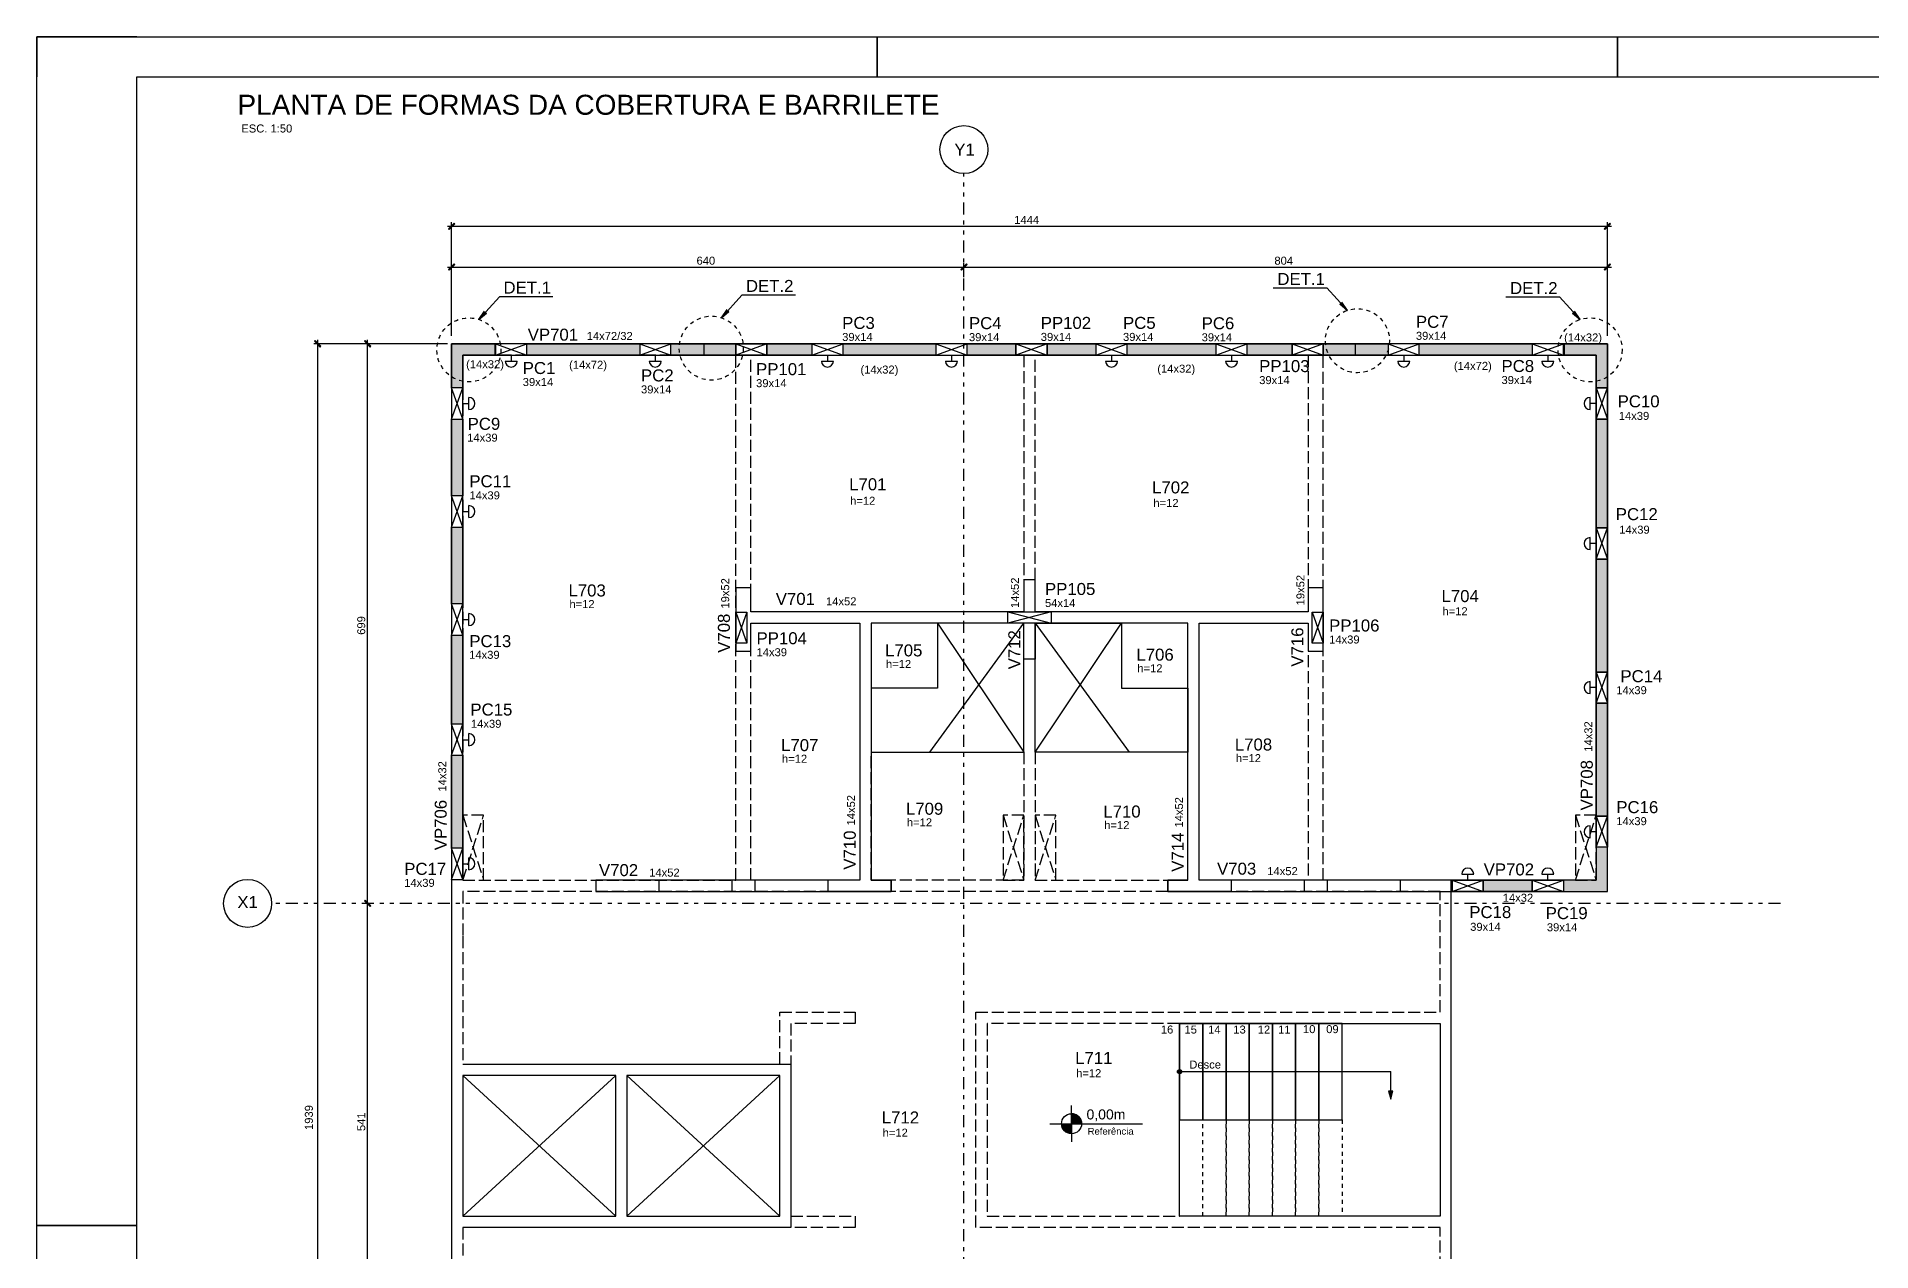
# Model space of a CAD drawing. Extents: x 0 to 95, y 0 to 59.4.
# Drawn here: x 0 to 45.84, y 29.05 to 59.4 of the extents above; entities that cross this region are included whole.
import ezdxf

# ---------------------------------------------------------------- set-up
doc = ezdxf.new("R2010")
doc.units = 0
doc.header["$MEASUREMENT"] = 0
for name, pattern in [('ESTILO_TQS_0001', [0.2, 0.1, -0.1]), ('ESTILO_TQS_0004', [1.09, 0.3, -0.15, 0.02, -0.15, 0.02, -0.15, 0.3]), ('ESTILO_TQS_0005', [0.4, 0.3, -0.1])]:
    doc.linetypes.add(name, pattern=pattern)
for name, color, linetype in [('1', 1, 'CONTINUOUS'), ('2', 2, 'CONTINUOUS'), ('3', 3, 'CONTINUOUS'), ('4', 4, 'CONTINUOUS'), ('5', 5, 'CONTINUOUS'), ('50', 171, 'CONTINUOUS'), ('7', 7, 'CONTINUOUS'), ('8', 8, 'CONTINUOUS')]:
    doc.layers.add(name, color=color, linetype=linetype)
doc.styles.add('TQS_ARIAL', font='arial.ttf')

msp = doc.modelspace()

# ---------------------------------------------------------------- linework, layer by layer
at = {"layer": '1', "linetype": 'Continuous'}
for p, q in [((10.2676, 54.66349), (39.3476, 54.66349)), ((10.3676, 51.925202), (10.3676, 54.76349)), ((39.2476, 53.362097), (39.2476, 54.76349)), ((10.2676, 53.643232), (23.2676, 53.643232)), ((10.3676, 53.326893), (10.3676, 53.743232)), ((23.0676, 53.643232), (39.3476, 53.643232)), ((23.1676, 53.393116), (23.1676, 53.743232)), ((23.1676, 53.393116), (23.1676, 53.743232)), ((39.2476, 51.925202), (39.2476, 53.743232)), ((7.020947, 12.845198), (7.020947, 51.825202)), ((8.269849, 37.6452), (8.269849, 51.825202)), ((9.056517, 51.725202), (6.920947, 51.725202)), ((10.2676, 51.725202), (8.169849, 51.725202)), ((11.467591, 51.445202), (12.247591, 51.725202)), ((11.467591, 51.725202), (12.247591, 51.445202)), ((15.067591, 51.445202), (15.847591, 51.725202)), ((15.067591, 51.725202), (15.847591, 51.445202)), ((17.4676, 51.725202), (18.2476, 51.445198)), ((18.2476, 51.725202), (17.4676, 51.445198)), ((19.367591, 51.725203), (20.147591, 51.445203)), ((19.367591, 51.445203), (20.147591, 51.725203)), ((22.467591, 51.725202), (23.247591, 51.445202)), ((22.467591, 51.445202), (23.247591, 51.725202)), ((24.4676, 51.725205), (25.2476, 51.445202)), ((25.2476, 51.725205), (24.4676, 51.445202)), ((26.467591, 51.445202), (27.247591, 51.725202)), ((26.467591, 51.725202), (27.247591, 51.445202)), ((29.467591, 51.445202), (30.247591, 51.725202)), ((29.467591, 51.725202), (30.247591, 51.445202)), ((31.367591, 51.725202), (32.147591, 51.445198)), ((32.147591, 51.725202), (31.367591, 51.445198)), ((33.767591, 51.445202), (34.547591, 51.725202)), ((33.767591, 51.725202), (34.547591, 51.445202)), ((37.367591, 51.445202), (38.147591, 51.725202)), ((37.367591, 51.725202), (38.147591, 51.445202)), ((10.6476, 49.845198), (10.3676, 50.625198)), ((10.3676, 49.845198), (10.6476, 50.625198)), ((38.9676, 49.845198), (39.2476, 50.625198)), ((38.9676, 50.625198), (39.2476, 49.845198)), ((10.6476, 47.145198), (10.3676, 47.925198)), ((10.3676, 47.145198), (10.6476, 47.925198)), ((38.9676, 46.345198), (39.2476, 47.125198)), ((38.9676, 47.125198), (39.2476, 46.345198)), ((10.6476, 44.445198), (10.3676, 45.225198)), ((10.3676, 44.445198), (10.6476, 45.225198)), ((17.4676, 45.025198), (17.7476, 44.245202)), ((17.7476, 45.025198), (17.4676, 44.245202)), ((24.2676, 45.025205), (25.3476, 44.745202)), ((25.3476, 45.025205), (24.2676, 44.745202)), ((31.8676, 45.025198), (32.1476, 44.245202)), ((31.8676, 44.245202), (32.1476, 45.025198)), ((22.319785, 41.5252), (24.6676, 44.745202)), ((22.507602, 44.745202), (24.6676, 41.5252)), ((24.9476, 44.745202), (27.295415, 41.5252)), ((24.9476, 41.5252), (27.107598, 44.745202)), ((38.9676, 42.745198), (39.2476, 43.525198)), ((38.9676, 43.525198), (39.2476, 42.745198)), ((10.6476, 41.445198), (10.3676, 42.225198)), ((10.3676, 41.445198), (10.6476, 42.225198)), ((38.9676, 39.145198), (39.2476, 39.925198)), ((38.9676, 39.925198), (39.2476, 39.145198)), ((10.6476, 38.345198), (10.3676, 39.125198)), ((10.3676, 38.345198), (10.6476, 39.125198)), ((35.367644, 38.325183), (36.147644, 38.045183)), ((35.367644, 38.045183), (36.147644, 38.325183)), ((37.367644, 38.32518), (38.147644, 38.04518)), ((37.367644, 38.04518), (38.147644, 38.32518)), ((8.200948, 37.7452), (8.169849, 37.7452)), ((8.200948, 37.7452), (8.169849, 37.7452)), ((8.269849, 26.8252), (8.269849, 37.8452)), ((28.557742, 33.540198), (33.832522, 33.540198)), ((33.832522, 33.051967), (33.832522, 33.540198)), ((10.6476, 33.445198), (14.4676, 29.925198)), ((14.4676, 33.445198), (10.6476, 29.925198)), ((14.7476, 33.445198), (18.5676, 29.925198)), ((18.5676, 33.445198), (14.7476, 29.925198)), ((25.858285, 32.489225), (25.858285, 32.697417)), ((25.31835, 32.239225), (27.630957, 32.239225)), ((25.608285, 32.239225), (26.108285, 32.239225)), ((25.858284, 32.223369), (25.608896, 32.223369)), ((25.858284, 32.207512), (25.610303, 32.207512)), ((25.858284, 32.191655), (25.612851, 32.191655)), ((25.858284, 32.175798), (25.616463, 32.175798)), ((25.858284, 32.159942), (25.621189, 32.159942)), ((25.858284, 32.144084), (25.627095, 32.144084)), ((25.858284, 32.128228), (25.634276, 32.128228)), ((25.858284, 32.112371), (25.642859, 32.112371)), ((25.858284, 32.096514), (25.653019, 32.096514)), ((25.858285, 32.489225), (25.858285, 31.989225)), ((25.858285, 31.989225), (25.858285, 32.489225)), ((25.858285, 32.477078), (25.935267, 32.477078)), ((25.858285, 32.461221), (25.973254, 32.461221)), ((25.858285, 32.445364), (25.99973, 32.445364)), ((25.858285, 32.429507), (26.020435, 32.429507)), ((25.858285, 32.413651), (26.037382, 32.413651)), ((25.858285, 32.397794), (26.051562, 32.397794)), ((25.858285, 32.381937), (26.063549, 32.381937)), ((25.858285, 32.36608), (26.073709, 32.36608)), ((25.858285, 32.350223), (26.082292, 32.350223)), ((25.858285, 32.334366), (26.089473, 32.334366)), ((25.858285, 32.318509), (26.095379, 32.318509)), ((25.858285, 32.302653), (26.100105, 32.302653)), ((25.858285, 32.286796), (26.103716, 32.286796)), ((25.858285, 32.270939), (26.106265, 32.270939)), ((25.858285, 32.255082), (26.107751, 32.255082)), ((25.858284, 32.080657), (25.665007, 32.080657)), ((25.858284, 32.064801), (25.679186, 32.064801)), ((25.858284, 32.048943), (25.696133, 32.048943)), ((25.858284, 32.033087), (25.716838, 32.033087)), ((25.858284, 32.01723), (25.743314, 32.01723)), ((25.858284, 32.001373), (25.781302, 32.001373)), ((25.858285, 31.989225), (25.858285, 31.789225))]:
    msp.add_line(p, q, dxfattribs=at)
at = {"layer": '1', "linetype": 'ESTILO_TQS_0005'}
for p, q in [((11.4476, 51.725202), (11.4476, 51.445202)), ((16.6676, 51.725202), (16.6676, 51.445202)), ((32.9476, 51.725202), (32.9476, 51.445202)), ((38.1676, 51.725202), (38.1676, 51.445202)), ((20.847602, 41.525202), (24.6676, 41.525202)), ((10.6476, 38.325202), (11.1676, 39.945202)), ((10.6476, 39.945202), (11.1676, 38.325202)), ((24.1476, 38.325202), (24.6676, 39.945202)), ((24.1476, 39.945202), (24.6676, 38.325202)), ((24.9476, 38.325202), (25.4676, 39.945202)), ((24.9476, 39.945202), (25.4676, 38.325202)), ((38.4476, 38.325202), (38.9676, 39.945202)), ((38.4476, 39.945202), (38.9676, 38.325202)), ((15.5476, 38.325202), (15.5476, 38.045202)), ((17.3676, 38.325202), (17.3676, 38.045202)), ((17.9476, 38.325202), (17.9476, 38.045202)), ((19.7676, 38.325202), (19.7676, 38.045202)), ((29.8476, 38.325202), (29.8476, 38.045202)), ((31.6676, 38.325202), (31.6676, 38.045202)), ((32.2476, 38.325202), (32.2476, 38.045202)), ((34.0676, 38.325202), (34.0676, 38.045202))]:
    msp.add_line(p, q, dxfattribs=at)
at = {"layer": '1', "linetype": 'Continuous'}
for points in [[(0.000016, 59.400071), (0.000016, 58.400071), (0.000016, 59.400071), (21.000016, 59.400071), (21.000016, 58.400071), (21.000016, 59.400071), (21.000016, 58.400071), (21.000016, 59.400071), (39.500016, 59.400071), (39.500016, 58.400071), (39.500016, 59.400071), (58.000016, 59.400071)], [(58.000016, 0.000071), (39.500016, 0.000071), (39.500016, 1.000071), (39.500016, 0.000071), (21.000016, 0.000071), (21.000016, 1.000071), (21.000016, 0.000071), (21.000016, 1.000071), (21.000016, 0.000071), (0.000016, 0.000071), (0.000016, 1.000071), (0.000016, 0.000071), (0.000016, 29.700071), (2.500016, 29.700071), (0.000016, 29.700071), (0.000016, 59.400071), (2.500016, 59.400071), (0.000016, 59.400071)], [(10.305717, 54.583929), (10.448623, 54.726835), (10.430945, 54.744512), (10.288039, 54.601607), (10.305717, 54.583929)], [(39.185717, 54.583929), (39.328623, 54.726835), (39.310945, 54.744512), (39.168039, 54.601607), (39.185717, 54.583929)], [(10.305717, 53.563672), (10.448623, 53.706577), (10.430945, 53.724255), (10.288039, 53.58135), (10.305717, 53.563672)], [(23.105717, 53.563672), (23.248623, 53.706577), (23.230945, 53.724255), (23.088039, 53.58135), (23.105717, 53.563672)], [(23.105717, 53.563672), (23.248623, 53.706577), (23.230945, 53.724255), (23.088039, 53.58135), (23.105717, 53.563672)], [(39.185717, 53.563672), (39.328623, 53.706577), (39.310945, 53.724255), (39.168039, 53.58135), (39.185717, 53.563672)], [(12.90105, 52.896895), (11.562723, 52.896895), (11.04979, 52.332669), (11.240665, 52.494121), (11.04979, 52.332669), (11.192374, 52.538022)], [(18.958863, 52.938905), (17.620536, 52.938905), (17.107604, 52.374679), (17.298479, 52.536131), (17.107604, 52.374679), (17.250188, 52.580032)], [(30.900337, 53.1241), (32.238664, 53.1241), (32.751596, 52.559874), (32.560721, 52.721326), (32.751596, 52.559874), (32.609012, 52.765227)], [(36.71415, 52.896895), (38.052477, 52.896895), (38.56541, 52.332669), (38.374535, 52.494121), (38.56541, 52.332669), (38.422826, 52.538022)], [(7.100507, 51.663319), (6.957602, 51.806224), (6.939924, 51.788547), (7.08283, 51.645641), (7.100507, 51.663319)], [(8.34941, 51.663319), (8.206504, 51.806224), (8.188827, 51.788547), (8.331732, 51.645641), (8.34941, 51.663319)], [(8.34941, 37.683317), (8.206504, 37.826223), (8.188827, 37.808545), (8.331732, 37.665639), (8.34941, 37.683317)], [(8.34941, 37.683317), (8.206504, 37.826223), (8.188827, 37.808545), (8.331732, 37.665639), (8.34941, 37.683317)], [(28.557742, 32.335198), (29.137742, 32.335198), (29.137742, 34.745198), (28.557742, 34.745198), (28.557742, 32.335198)], [(29.137742, 32.335198), (29.717742, 32.335198), (29.717742, 34.745198), (29.137742, 34.745198), (29.137742, 32.335198)], [(29.717742, 32.335198), (30.297742, 32.335198), (30.297742, 34.745198), (29.717742, 34.745198), (29.717742, 32.335198)], [(30.297742, 32.335198), (30.877742, 32.335198), (30.877742, 34.745198), (30.297742, 34.745198), (30.297742, 32.335198)], [(30.877742, 32.335198), (31.457742, 32.335198), (31.457742, 34.745198), (30.877742, 34.745198), (30.877742, 32.335198)], [(31.457742, 32.335198), (32.037742, 32.335198), (32.037742, 34.745198), (31.457742, 34.745198), (31.457742, 32.335198)], [(32.037742, 32.335198), (32.617742, 32.335198), (32.617742, 34.745198), (32.037742, 34.745198), (32.037742, 32.335198)], [(25.858285, 32.489225), (25.858285, 32.239225), (26.108285, 32.239225), (26.107751, 32.255082), (26.106265, 32.270939), (26.103716, 32.286796), (26.100105, 32.302653), (26.095379, 32.318509), (26.089473, 32.334366), (26.082292, 32.350223), (26.073709, 32.36608), (26.063414, 32.381937), (26.051383, 32.397794), (26.037246, 32.413651), (26.020274, 32.429507), (25.999561, 32.445364), (25.972994, 32.461221), (25.93492, 32.477078), (25.90655, 32.484521), (25.888546, 32.487387), (25.87042, 32.48893), (25.858285, 32.489225)]]:
    msp.add_lwpolyline(points, dxfattribs=at)
at = {"layer": '1', "linetype": 'ESTILO_TQS_0005'}
for points in [[(10.6476, 51.025202), (10.6476, 38.325202), (17.4676, 38.325202), (17.4676, 51.445202), (10.6476, 51.445202), (10.6476, 51.025202)], [(17.8476, 51.445198), (24.6676, 51.445202), (24.6676, 45.025205), (17.8476, 45.025205), (17.8476, 51.445198)], [(24.9476, 51.445202), (31.7676, 51.445205), (31.7676, 45.025205), (24.9476, 45.025205), (24.9476, 51.445202)], [(38.9676, 51.025202), (38.9676, 38.325202), (32.1476, 38.325202), (32.1476, 51.445202), (38.9676, 51.445202), (38.9676, 51.025202)], [(17.8476, 44.745205), (20.567602, 44.745205), (20.567602, 38.325202), (17.8476, 38.325202), (17.8476, 44.745205)], [(31.7676, 38.325202), (29.047598, 38.325202), (29.047598, 44.745205), (31.7676, 44.745205), (31.7676, 38.325202)], [(20.847602, 41.525202), (24.6676, 41.525202), (24.6676, 38.325202), (20.847602, 38.325202), (20.847602, 41.525202)], [(24.9476, 38.325202), (28.7676, 38.325202), (28.7676, 41.5252), (24.9476, 41.5252), (24.9476, 38.325202)], [(10.6476, 38.325202), (11.1676, 38.325202), (11.1676, 39.945202), (10.6476, 39.945202), (10.6476, 38.325202)], [(24.1476, 38.325202), (24.6676, 38.325202), (24.6676, 39.945202), (24.1476, 39.945202), (24.1476, 38.325202)], [(24.9476, 38.325202), (25.4676, 38.325202), (25.4676, 39.945202), (24.9476, 39.945202), (24.9476, 38.325202)], [(38.4476, 38.325202), (38.9676, 38.325202), (38.9676, 39.945202), (38.4476, 39.945202), (38.4476, 38.325202)], [(10.6476, 36.925202), (10.6476, 33.725198), (18.5676, 33.725198), (18.5676, 35.025198), (20.4476, 35.025198), (20.4476, 34.745198), (18.8476, 34.745198), (18.8476, 29.925198), (20.4476, 29.925198), (20.4476, 29.645198), (10.6476, 29.645198), (10.6476, 26.625198), (11.199134, 26.625198), (35.0676, 26.625198), (35.0676, 29.645198), (23.4676, 29.645198), (23.4676, 35.025198), (35.0676, 35.025198), (35.0676, 38.045202), (10.6476, 38.045202), (10.6476, 36.925202)], [(23.7476, 33.935198), (23.7476, 29.925198), (28.557742, 29.925198), (28.557742, 32.335198), (28.557742, 34.745198), (23.7476, 34.745198), (23.7476, 33.935198)]]:
    msp.add_lwpolyline(points, dxfattribs=at)
at = {"layer": '1', "linetype": 'Continuous'}
for centre, radius in [((23.1676, 56.580159), 0.6), ((5.270555, 37.7452), 0.6), ((25.858285, 32.239225), 0.25)]:
    msp.add_circle(centre, radius, dxfattribs=at)
for points in [[(10.305717, 54.583929), (10.430945, 54.744512), (10.288039, 54.601607)], [(10.305717, 54.583929), (10.288039, 54.601607), (10.305717, 54.583929)], [(10.305717, 54.583929), (10.448623, 54.726835), (10.430945, 54.744512)], [(39.185717, 54.583929), (39.310945, 54.744512), (39.168039, 54.601607)], [(39.185717, 54.583929), (39.168039, 54.601607), (39.185717, 54.583929)], [(39.185717, 54.583929), (39.328623, 54.726835), (39.310945, 54.744512)], [(10.305717, 53.563672), (10.430945, 53.724255), (10.288039, 53.58135)], [(10.305717, 53.563672), (10.448623, 53.706577), (10.430945, 53.724255)], [(23.105717, 53.563672), (23.230945, 53.724255), (23.088039, 53.58135)], [(23.105717, 53.563672), (23.230945, 53.724255), (23.088039, 53.58135)], [(23.105717, 53.563672), (23.248623, 53.706577), (23.230945, 53.724255)], [(23.105717, 53.563672), (23.248623, 53.706577), (23.230945, 53.724255)], [(39.185717, 53.563672), (39.310945, 53.724255), (39.168039, 53.58135)], [(39.185717, 53.563672), (39.328623, 53.706577), (39.310945, 53.724255)], [(10.305717, 53.563672), (10.288039, 53.58135), (10.305717, 53.563672)], [(23.105717, 53.563672), (23.088039, 53.58135), (23.105717, 53.563672)], [(23.105717, 53.563672), (23.088039, 53.58135), (23.105717, 53.563672)], [(39.185717, 53.563672), (39.168039, 53.58135), (39.185717, 53.563672)], [(7.100507, 51.663319), (6.957602, 51.806224), (6.939924, 51.788547)], [(8.34941, 51.663319), (8.206504, 51.806224), (8.188827, 51.788547)], [(7.100507, 51.663319), (6.939924, 51.788547), (7.08283, 51.645641)], [(7.100507, 51.663319), (7.08283, 51.645641), (7.100507, 51.663319)], [(8.34941, 51.663319), (8.188827, 51.788547), (8.331732, 51.645641)], [(8.34941, 51.663319), (8.331732, 51.645641), (8.34941, 51.663319)], [(8.34941, 37.683317), (8.206504, 37.826223), (8.188827, 37.808545)], [(8.34941, 37.683317), (8.206504, 37.826223), (8.188827, 37.808545)], [(8.34941, 37.683317), (8.188827, 37.808545), (8.331732, 37.665639)], [(8.34941, 37.683317), (8.188827, 37.808545), (8.331732, 37.665639)], [(8.34941, 37.683317), (8.331732, 37.665639), (8.34941, 37.683317)], [(8.34941, 37.683317), (8.331732, 37.665639), (8.34941, 37.683317)]]:
    msp.add_solid(points, dxfattribs=at)
at = {"layer": '2', "linetype": 'ESTILO_TQS_0004'}
for p, q in [((23.1676, 10.306425), (23.1676, 55.980159)), ((23.1676, 10.306425), (23.1676, 54.363972)), ((43.574805, 37.7452), (5.870555, 37.7452))]:
    msp.add_line(p, q, dxfattribs=at)
at = {"layer": '2', "linetype": 'Continuous'}
for p, q in [((39.2476, 53.262097), (39.2476, 53.262097)), ((10.3676, 51.825202), (10.3676, 51.825202)), ((9.156517, 51.725202), (9.156517, 51.725202)), ((10.3676, 51.725202), (10.3676, 51.725202)), ((11.857591, 51.445202), (11.857591, 51.295202)), ((15.457591, 51.445202), (15.457591, 51.295202)), ((19.757591, 51.445203), (19.757591, 51.295203)), ((22.857591, 51.445202), (22.857591, 51.295202)), ((26.857591, 51.445202), (26.857591, 51.295202)), ((29.857591, 51.445202), (29.857591, 51.295202)), ((34.157591, 51.445202), (34.157591, 51.295202)), ((37.757591, 51.445202), (37.757591, 51.295202)), ((11.707591, 51.295202), (12.007591, 51.295202)), ((15.307591, 51.295202), (15.607591, 51.295202)), ((19.607591, 51.295203), (19.907591, 51.295203)), ((22.707591, 51.295202), (23.007591, 51.295202)), ((26.707591, 51.295202), (27.007591, 51.295202)), ((29.707591, 51.295202), (30.007591, 51.295202)), ((34.007591, 51.295202), (34.307591, 51.295202)), ((37.607591, 51.295202), (37.907591, 51.295202)), ((10.6476, 50.235198), (10.7976, 50.235198)), ((10.7976, 50.085198), (10.7976, 50.385198)), ((38.8176, 50.085198), (38.8176, 50.385198)), ((38.9676, 50.235198), (38.8176, 50.235198)), ((10.7976, 47.385198), (10.7976, 47.685198)), ((10.6476, 47.535198), (10.7976, 47.535198)), ((38.8176, 46.585198), (38.8176, 46.885198)), ((38.9676, 46.735198), (38.8176, 46.735198)), ((10.7976, 44.685198), (10.7976, 44.985198)), ((10.6476, 44.835198), (10.7976, 44.835198)), ((38.8176, 42.985198), (38.8176, 43.285198)), ((38.9676, 43.135198), (38.8176, 43.135198)), ((10.6476, 41.835198), (10.7976, 41.835198)), ((10.7976, 41.685198), (10.7976, 41.985198)), ((38.8176, 39.385198), (38.8176, 39.685198)), ((38.9676, 39.535198), (38.8176, 39.535198)), ((10.6476, 38.735198), (10.7976, 38.735198)), ((10.7976, 38.585198), (10.7976, 38.885198)), ((35.607644, 38.475183), (35.907644, 38.475183)), ((35.757644, 38.325183), (35.757644, 38.475183)), ((37.607644, 38.47518), (37.907644, 38.47518)), ((37.757644, 38.32518), (37.757644, 38.47518)), ((8.300948, 37.7452), (8.300948, 37.7452)), ((8.300948, 37.7452), (8.300948, 37.7452))]:
    msp.add_line(p, q, dxfattribs=at)
msp.add_lwpolyline([(33.776522, 33.051967), (33.832522, 32.855967), (33.888522, 33.051967), (33.776522, 33.051967)], dxfattribs=at)
at = {"layer": '2', "linetype": 'ESTILO_TQS_0001'}
for centre in [(10.799294, 51.575275), (16.857107, 51.617285), (33.002092, 51.80248), (38.815906, 51.575275)]:
    msp.add_circle(centre, 0.8, dxfattribs=at)
at = {"layer": '2', "linetype": 'Continuous'}
msp.add_circle((28.557742, 33.540198), 0.053637, dxfattribs=at)
for centre, start, end in [((11.857591, 51.295202), 180, 0), ((15.457591, 51.295202), 180, 0), ((19.757591, 51.295203), 180, 0), ((22.857591, 51.295202), 180, 0), ((26.857591, 51.295202), 180, 0), ((29.857591, 51.295202), 180, 0), ((34.157591, 51.295202), 180, 0), ((37.757591, 51.295202), 180, 0), ((10.7976, 50.235198), 270, 90), ((38.8176, 50.235198), 90, 270), ((10.7976, 47.535198), 270, 90), ((38.8176, 46.735198), 90, 270), ((10.7976, 44.835198), 270, 90), ((38.8176, 43.135198), 90, 270), ((10.7976, 41.835198), 270, 90), ((38.8176, 39.535198), 90, 270), ((10.7976, 38.735198), 270, 90), ((35.757644, 38.475183), 0, 180), ((37.757644, 38.47518), 0, 180)]:
    msp.add_arc(centre, 0.15, start, end, dxfattribs=at)
for points in [[(28.61138, 33.540198), (28.530923, 33.58665), (28.507339, 33.558544)], [(28.61138, 33.540198), (28.507339, 33.558544), (28.507339, 33.521853)], [(28.61138, 33.540198), (28.507339, 33.521853), (28.530923, 33.493747)], [(28.61138, 33.540198), (28.567056, 33.593021), (28.530923, 33.58665)], [(28.61138, 33.540198), (28.530923, 33.493747), (28.567056, 33.487376)], [(28.61138, 33.540198), (28.598831, 33.574676), (28.567056, 33.593021)], [(28.61138, 33.540198), (28.567056, 33.487376), (28.598831, 33.505721)], [(28.61138, 33.540198), (28.598831, 33.505721), (28.61138, 33.540198)], [(33.776522, 33.051967), (33.832522, 32.855967), (33.888522, 33.051967)], [(33.776522, 33.051967), (33.888522, 33.051967), (33.776522, 33.051967)]]:
    msp.add_solid(points, dxfattribs=at)
at = {"layer": '3', "linetype": 'Continuous'}
for points in [[(10.3676, 12.945198), (39.2476, 12.945198), (39.2476, 26.625198), (35.3476, 26.625198), (35.3476, 38.045202), (39.2476, 38.045202), (39.2476, 51.725202), (10.3676, 51.725202), (10.3676, 12.945198)], [(22.507602, 44.745202), (22.507602, 43.125202), (20.847602, 43.125202), (20.847602, 41.525202), (24.6676, 41.525202), (24.6676, 44.745202), (22.507602, 44.745202)], [(27.107598, 44.745202), (27.107598, 43.125202), (28.767598, 43.125202), (28.767598, 41.525202), (24.9476, 41.525202), (24.9476, 44.745202), (27.107598, 44.745202)], [(28.557742, 29.925198), (28.557742, 32.335198), (28.557742, 34.745198), (35.0676, 34.745198), (35.0676, 29.925198), (28.557742, 29.925198)], [(10.6476, 33.725198), (18.8476, 33.725198), (18.8476, 29.645198), (10.6476, 29.645198)], [(10.6476, 32.625198), (10.6476, 29.925198), (14.4676, 29.925198), (14.4676, 33.445198), (10.6476, 33.445198), (10.6476, 32.625198)], [(14.7476, 32.625198), (14.7476, 29.925198), (18.5676, 29.925198), (18.5676, 33.445198), (14.7476, 33.445198), (14.7476, 32.625198)]]:
    msp.add_lwpolyline(points, dxfattribs=at)
at = {"layer": '4', "linetype": 'Continuous'}
for points in [[(10.6476, 38.345198), (10.6476, 51.445198), (38.9676, 51.445198), (38.9676, 38.325202), (35.367644, 38.325202), (35.367644, 38.045198), (39.2476, 38.045198), (39.2476, 51.725202), (10.3676, 51.725202), (10.3676, 38.345198), (10.6476, 38.345198)], [(29.8476, 38.325202), (29.047598, 38.325202), (29.047598, 44.745205), (31.7676, 44.745205), (31.7676, 44.045202), (32.1476, 44.045202), (32.1476, 45.625202), (31.7676, 45.625202), (31.7676, 45.025205), (24.9476, 45.025205), (24.9476, 45.825202), (24.6676, 45.825202), (24.6676, 45.025205), (17.8476, 45.025205), (17.8476, 45.625202), (17.4676, 45.625202), (17.4676, 44.045202), (17.8476, 44.045202), (17.8476, 44.745205), (20.567602, 44.745205), (20.567602, 38.325202), (19.7676, 38.325202)], [(29.8476, 38.045202), (28.2676, 38.045202), (28.2676, 38.325202), (28.7676, 38.325202), (28.7676, 44.745205), (24.9476, 44.745205), (24.9476, 43.845202), (24.6676, 43.845202), (24.6676, 44.745205), (20.847602, 44.745205), (20.847602, 38.325202), (21.3476, 38.325202), (21.3476, 38.045202), (19.7676, 38.045202)], [(20.567602, 38.325202), (13.9676, 38.325202), (13.9676, 38.045202), (21.3476, 38.045202), (21.3476, 38.325202), (20.847602, 38.325202)], [(28.7676, 38.325202), (28.2676, 38.325202), (28.2676, 38.045202), (35.347688, 38.045202), (35.3476, 38.325202), (29.047598, 38.325202)]]:
    msp.add_lwpolyline(points, dxfattribs=at)
at = {"layer": '5', "linetype": 'Continuous'}
for points in [[(12.247591, 51.725202), (11.467591, 51.725202), (11.467591, 51.445202), (12.247591, 51.445202), (12.247591, 51.725202)], [(15.847591, 51.725202), (15.067591, 51.725202), (15.067591, 51.445202), (15.847591, 51.445202), (15.847591, 51.725202)], [(17.4676, 51.725202), (18.2476, 51.725202), (18.2476, 51.445198), (17.4676, 51.445198), (17.4676, 51.725202)], [(20.147591, 51.725203), (19.367591, 51.725203), (19.367591, 51.445203), (20.147591, 51.445203), (20.147591, 51.725203)], [(23.247591, 51.725202), (22.467591, 51.725202), (22.467591, 51.445202), (23.247591, 51.445202), (23.247591, 51.725202)], [(24.4676, 51.725202), (25.2476, 51.725202), (25.2476, 51.445198), (24.4676, 51.445198), (24.4676, 51.725202)], [(27.247591, 51.725202), (26.467591, 51.725202), (26.467591, 51.445202), (27.247591, 51.445202), (27.247591, 51.725202)], [(30.247591, 51.725202), (29.467591, 51.725202), (29.467591, 51.445202), (30.247591, 51.445202), (30.247591, 51.725202)], [(31.367591, 51.725202), (32.1476, 51.725202), (32.1476, 51.445202), (31.367591, 51.445202), (31.367591, 51.725202)], [(34.547591, 51.725202), (33.767591, 51.725202), (33.767591, 51.445202), (34.547591, 51.445202), (34.547591, 51.725202)], [(38.147591, 51.725202), (37.367591, 51.725202), (37.367591, 51.445202), (38.147591, 51.445202), (38.147591, 51.725202)], [(10.3676, 50.625198), (10.3676, 49.845198), (10.6476, 49.845198), (10.6476, 50.625198), (10.3676, 50.625198)], [(39.2476, 50.625198), (39.2476, 49.845198), (38.9676, 49.845198), (38.9676, 50.625198), (39.2476, 50.625198)], [(10.3676, 47.925198), (10.3676, 47.145198), (10.6476, 47.145198), (10.6476, 47.925198), (10.3676, 47.925198)], [(39.2476, 47.125198), (39.2476, 46.345198), (38.9676, 46.345198), (38.9676, 47.125198), (39.2476, 47.125198)], [(10.3676, 45.225198), (10.3676, 44.445198), (10.6476, 44.445198), (10.6476, 45.225198), (10.3676, 45.225198)], [(17.4676, 45.025198), (17.7476, 45.025198), (17.7476, 44.245202), (17.4676, 44.245202), (17.4676, 45.025198)], [(24.2676, 45.025205), (25.3476, 45.025205), (25.3476, 44.745202), (24.2676, 44.745202), (24.2676, 45.025205)], [(31.8676, 45.025198), (32.1476, 45.025198), (32.1476, 44.245202), (31.8676, 44.245202), (31.8676, 45.025198)], [(39.2476, 43.525198), (39.2476, 42.745198), (38.9676, 42.745198), (38.9676, 43.525198), (39.2476, 43.525198)], [(10.3676, 42.225198), (10.3676, 41.445198), (10.6476, 41.445198), (10.6476, 42.225198), (10.3676, 42.225198)], [(39.2476, 39.925198), (39.2476, 39.145198), (38.9676, 39.145198), (38.9676, 39.925198), (39.2476, 39.925198)], [(10.3676, 39.125198), (10.3676, 38.345198), (10.6476, 38.345198), (10.6476, 39.125198), (10.3676, 39.125198)], [(36.147644, 38.045183), (35.367644, 38.045183), (35.367644, 38.325183), (36.147644, 38.325183), (36.147644, 38.045183)], [(38.147644, 38.04518), (37.367644, 38.04518), (37.367644, 38.32518), (38.147644, 38.32518), (38.147644, 38.04518)]]:
    msp.add_lwpolyline(points, dxfattribs=at)
at = {"layer": '50', "linetype": 'Continuous'}
for points in [[(10.3676, 50.626116), (10.3676, 51.725202), (11.467591, 51.725202), (11.467591, 51.445198), (10.6476, 51.445198), (10.6476, 50.625198), (10.3676, 50.626116)], [(12.247591, 51.725202), (15.067582, 51.725202), (15.067582, 51.445198), (12.247591, 51.445198), (12.247591, 51.725202)], [(15.847591, 51.725202), (17.4676, 51.725202), (17.4676, 51.445202), (15.847591, 51.445202), (15.847591, 51.725202)], [(18.2476, 51.725202), (19.367579, 51.725202), (19.367579, 51.445198), (18.2476, 51.445198), (18.2476, 51.725202)], [(20.147591, 51.725202), (22.467582, 51.725202), (22.467582, 51.445198), (20.147591, 51.445198), (20.147591, 51.725202)], [(23.247591, 51.725202), (24.467591, 51.725202), (24.467591, 51.445198), (23.247591, 51.445198), (23.247591, 51.725202)], [(25.2476, 51.725202), (26.467582, 51.725202), (26.467582, 51.445198), (25.2476, 51.445198), (25.2476, 51.725202)], [(27.247591, 51.725202), (29.467582, 51.725202), (29.467582, 51.445198), (27.247591, 51.445198), (27.247591, 51.725202)], [(30.247591, 51.725202), (31.367608, 51.725202), (31.367608, 51.445205), (30.247591, 51.445205), (30.247591, 51.725202)], [(32.1476, 51.725202), (33.767591, 51.725202), (33.767591, 51.445198), (32.1476, 51.445198), (32.1476, 51.725202)], [(34.547591, 51.725202), (37.367582, 51.725202), (37.367582, 51.445198), (34.547591, 51.445198), (34.547591, 51.725202)], [(38.147591, 51.725202), (39.2476, 51.725202), (39.2476, 50.625198), (38.9676, 50.625198), (38.9676, 51.445202), (38.147591, 51.445202), (38.147591, 51.725202)], [(10.3676, 49.845198), (10.6476, 49.845198), (10.6476, 47.925198), (10.3676, 47.925198), (10.3676, 49.845198)], [(39.2476, 47.125198), (38.9676, 47.125198), (38.9676, 49.845198), (39.2476, 49.845198), (39.2476, 47.125198)], [(10.3676, 47.145198), (10.6476, 47.145198), (10.6476, 45.225198), (10.3676, 45.225198), (10.3676, 47.145198)], [(39.2476, 43.525198), (38.9676, 43.525198), (38.9676, 46.345198), (39.2476, 46.345198), (39.2476, 43.525198)], [(10.3676, 44.445198), (10.6476, 44.445198), (10.6476, 42.225198), (10.3676, 42.225198), (10.3676, 44.445198)], [(39.2476, 39.925198), (38.9676, 39.925198), (38.9676, 42.745198), (39.2476, 42.745198), (39.2476, 39.925198)], [(10.3676, 41.445198), (10.6476, 41.445198), (10.6476, 39.125198), (10.3676, 39.125198), (10.3676, 41.445198)], [(38.147644, 38.04518), (39.2476, 38.045198), (39.2476, 39.145198), (38.9676, 39.145198), (38.9676, 38.325202), (38.147644, 38.325202), (38.147644, 38.045202), (38.147644, 38.04518)], [(36.147644, 38.325183), (37.367644, 38.325183), (37.367644, 38.04518), (36.147644, 38.04518), (36.147644, 38.325183)]]:
    msp.add_lwpolyline(points, dxfattribs=at)
for points in [[(10.6476, 51.445198), (10.3676, 50.626116), (10.3676, 51.725202)], [(10.6476, 51.445198), (10.3676, 51.725202), (11.467591, 51.725202)], [(10.6476, 51.445198), (10.6476, 50.625198), (10.3676, 50.626116)], [(10.6476, 51.445198), (11.467591, 51.725202), (11.467591, 51.445198)], [(12.247591, 51.725202), (15.067582, 51.725202), (15.067582, 51.445198)], [(12.247591, 51.725202), (15.067582, 51.445198), (12.247591, 51.445198)], [(12.247591, 51.725202), (12.247591, 51.445198), (12.247591, 51.725202)], [(15.847591, 51.725202), (17.4676, 51.725202), (17.4676, 51.445202)], [(15.847591, 51.725202), (17.4676, 51.445202), (15.847591, 51.445202)], [(15.847591, 51.725202), (15.847591, 51.445202), (15.847591, 51.725202)], [(18.2476, 51.725202), (19.367579, 51.725202), (19.367579, 51.445198)], [(18.2476, 51.725202), (19.367579, 51.445198), (18.2476, 51.445198)], [(18.2476, 51.725202), (18.2476, 51.445198), (18.2476, 51.725202)], [(20.147591, 51.725202), (22.467582, 51.725202), (22.467582, 51.445198)], [(20.147591, 51.725202), (22.467582, 51.445198), (20.147591, 51.445198)], [(20.147591, 51.725202), (20.147591, 51.445198), (20.147591, 51.725202)], [(23.247591, 51.725202), (24.467591, 51.725202), (24.467591, 51.445198)], [(23.247591, 51.725202), (24.467591, 51.445198), (23.247591, 51.445198)], [(23.247591, 51.725202), (23.247591, 51.445198), (23.247591, 51.725202)], [(25.2476, 51.725202), (26.467582, 51.725202), (26.467582, 51.445198)], [(25.2476, 51.725202), (26.467582, 51.445198), (25.2476, 51.445198)], [(25.2476, 51.725202), (25.2476, 51.445198), (25.2476, 51.725202)], [(27.247591, 51.725202), (29.467582, 51.725202), (29.467582, 51.445198)], [(27.247591, 51.725202), (29.467582, 51.445198), (27.247591, 51.445198)], [(27.247591, 51.725202), (27.247591, 51.445198), (27.247591, 51.725202)], [(30.247591, 51.725202), (31.367608, 51.725202), (31.367608, 51.445205)], [(30.247591, 51.725202), (31.367608, 51.445205), (30.247591, 51.445205)], [(30.247591, 51.725202), (30.247591, 51.445205), (30.247591, 51.725202)], [(32.1476, 51.725202), (33.767591, 51.725202), (33.767591, 51.445198)], [(32.1476, 51.725202), (33.767591, 51.445198), (32.1476, 51.445198)], [(32.1476, 51.725202), (32.1476, 51.445198), (32.1476, 51.725202)], [(34.547591, 51.725202), (37.367582, 51.725202), (37.367582, 51.445198)], [(34.547591, 51.725202), (37.367582, 51.445198), (34.547591, 51.445198)], [(34.547591, 51.725202), (34.547591, 51.445198), (34.547591, 51.725202)], [(39.2476, 51.725202), (38.9676, 51.445202), (38.147591, 51.445202)], [(39.2476, 51.725202), (38.147591, 51.445202), (38.147591, 51.725202)], [(39.2476, 51.725202), (39.2476, 50.625198), (38.9676, 50.625198)], [(39.2476, 51.725202), (38.9676, 50.625198), (38.9676, 51.445202)], [(10.3676, 49.845198), (10.6476, 49.845198), (10.6476, 47.925198)], [(10.3676, 49.845198), (10.6476, 47.925198), (10.3676, 47.925198)], [(10.3676, 49.845198), (10.3676, 47.925198), (10.3676, 49.845198)], [(39.2476, 47.125198), (38.9676, 47.125198), (38.9676, 49.845198)], [(39.2476, 47.125198), (38.9676, 49.845198), (39.2476, 49.845198)], [(39.2476, 47.125198), (39.2476, 49.845198), (39.2476, 47.125198)], [(10.3676, 47.145198), (10.6476, 47.145198), (10.6476, 45.225198)], [(10.3676, 47.145198), (10.6476, 45.225198), (10.3676, 45.225198)], [(10.3676, 47.145198), (10.3676, 45.225198), (10.3676, 47.145198)], [(39.2476, 43.525198), (38.9676, 43.525198), (38.9676, 46.345198)], [(39.2476, 43.525198), (38.9676, 46.345198), (39.2476, 46.345198)], [(39.2476, 43.525198), (39.2476, 46.345198), (39.2476, 43.525198)], [(10.3676, 44.445198), (10.6476, 44.445198), (10.6476, 42.225198)], [(10.3676, 44.445198), (10.6476, 42.225198), (10.3676, 42.225198)], [(10.3676, 44.445198), (10.3676, 42.225198), (10.3676, 44.445198)], [(39.2476, 39.925198), (38.9676, 39.925198), (38.9676, 42.745198)], [(39.2476, 39.925198), (38.9676, 42.745198), (39.2476, 42.745198)], [(39.2476, 39.925198), (39.2476, 42.745198), (39.2476, 39.925198)], [(10.3676, 41.445198), (10.6476, 41.445198), (10.6476, 39.125198)], [(10.3676, 41.445198), (10.6476, 39.125198), (10.3676, 39.125198)], [(10.3676, 41.445198), (10.3676, 39.125198), (10.3676, 41.445198)], [(39.2476, 39.145198), (38.9676, 39.145198), (39.2476, 38.045198)], [(38.9676, 39.145198), (38.9676, 38.325202), (39.2476, 38.045198)], [(36.147644, 38.325183), (37.367644, 38.325183), (37.367644, 38.04518)], [(36.147644, 38.325183), (37.367644, 38.04518), (36.147644, 38.04518)], [(36.147644, 38.325183), (36.147644, 38.04518), (36.147644, 38.325183)], [(39.2476, 38.045198), (38.9676, 38.325202), (38.147644, 38.04518)], [(38.9676, 38.325202), (38.147644, 38.325202), (38.147644, 38.04518)], [(38.147644, 38.04518), (38.147644, 38.325202), (38.147644, 38.04518)]]:
    msp.add_solid(points, dxfattribs=at)
at = {"layer": '7', "linetype": 'Continuous'}
msp.add_lwpolyline([(2.500016, 58.400071), (94.000016, 58.400071), (94.000016, 1.000071), (2.500016, 1.000071), (2.500016, 58.400071)], dxfattribs=at)
at = {"layer": '8', "linetype": 'ESTILO_TQS_0001'}
for points in [[(29.137742, 32.335198), (29.717742, 32.335198), (29.717742, 29.925198), (29.137742, 29.925198), (29.137742, 32.335198)], [(29.717742, 32.335198), (30.297742, 32.335198), (30.297742, 29.925198), (29.717742, 29.925198), (29.717742, 32.335198)], [(30.297742, 32.335198), (30.877742, 32.335198), (30.877742, 29.925198), (30.297742, 29.925198), (30.297742, 32.335198)], [(30.877742, 32.335198), (31.457742, 32.335198), (31.457743, 29.925198), (30.877742, 29.925198), (30.877742, 32.335198)], [(31.457742, 32.335198), (32.037742, 32.335198), (32.037743, 29.925198), (31.457743, 29.925198), (31.457742, 32.335198)], [(32.037742, 32.335198), (32.617742, 32.335198), (32.617743, 29.925198), (32.037743, 29.925198), (32.037742, 32.335198)]]:
    msp.add_lwpolyline(points, dxfattribs=at)

# ---------------------------------------------------------------- texts
at = {"layer": '1', "linetype": 'Continuous', "style": 'TQS_ARIAL'}
msp.add_text('Referência', height=0.17, dxfattribs=at).set_placement((26.261103, 31.964986))
at = {"layer": '2', "linetype": 'Continuous', "style": 'TQS_ARIAL'}
for s, height, p in [('ESC. 1:50', 0.2, (5.113079, 57.006311)), ('1444', 0.2, (24.4276, 54.72349)), ('640', 0.2, (16.4876, 53.703232)), ('804', 0.2, (30.9276, 53.703232)), ('14x72/32', 0.2, (13.743453, 51.82238)), ('39x14', 0.2, (20.126854, 51.797834)), ('39x14', 0.2, (23.295308, 51.792934)), ('39x14', 0.2, (25.089161, 51.798947)), ('39x14', 0.2, (27.143919, 51.798933)), ('39x14', 0.2, (29.109452, 51.789089)), ('39x14', 0.2, (34.46287, 51.8261)), ('(14x32)', 0.2, (38.165879, 51.785104)), ('(14x32)', 0.2, (10.729313, 51.115684)), ('(14x72)', 0.2, (13.303161, 51.102586)), ('(14x32)', 0.2, (20.583778, 50.98246)), ('(14x32)', 0.2, (28.000943, 51.005727)), ('39x14', 0.2, (30.546872, 50.719475)), ('(14x72)', 0.2, (35.412166, 51.074987)), ('39x14', 0.2, (36.601541, 50.721617)), ('39x14', 0.2, (12.144808, 50.671405)), ('39x14', 0.2, (15.100506, 50.486672)), ('39x14', 0.2, (17.975868, 50.643126)), ('14x39', 0.2, (39.5318, 49.825104)), ('14x39', 0.2, (10.757428, 49.281537)), ('14x39', 0.2, (10.812881, 47.83976)), ('h=12', 0.2, (20.324797, 47.704722)), ('h=12', 0.2, (27.90322, 47.648595)), ('14x39', 0.2, (39.543342, 46.982216)), ('14x52', 0.2, (19.722697, 45.191085)), ('h=12', 0.2, (13.310897, 45.123352)), ('54x14', 0.2, (25.194542, 45.150017)), ('h=12', 0.2, (35.126013, 44.94385)), ('14x39', 0.2, (10.806204, 43.855756)), ('14x39', 0.2, (17.987496, 43.920025)), ('14x39', 0.2, (32.294904, 44.237931)), ('h=12', 0.2, (21.221958, 43.626061)), ('h=12', 0.2, (27.501891, 43.519328)), ('14x39', 0.2, (39.470726, 42.971621)), ('14x39', 0.2, (10.851122, 42.132217)), ('h=12', 0.2, (18.623028, 41.259179)), ('h=12', 0.2, (29.961687, 41.27427)), ('14x39', 0.2, (39.470726, 39.699336)), ('h=12', 0.2, (21.744064, 39.669655)), ('h=12', 0.2, (26.675069, 39.600041)), ('14x52', 0.2, (15.305076, 38.41384)), ('14x52', 0.2, (30.749255, 38.449833)), ('14x39', 0.2, (9.18384, 38.157769)), ('14x32', 0.2, (36.632981, 37.785169)), ('39x14', 0.2, (35.818709, 37.059431)), ('39x14', 0.2, (37.735418, 37.047953)), ('16', 0.2, (28.090448, 34.492214)), ('15', 0.2, (28.680448, 34.492214)), ('14', 0.2, (29.270448, 34.492214)), ('13', 0.2, (29.900448, 34.492214)), ('12', 0.2, (30.510448, 34.492214)), ('11', 0.2, (31.020448, 34.492214)), ('10', 0.2, (31.641177, 34.502716)), ('09', 0.2, (32.221177, 34.502716)), ('h=12', 0.2, (25.971953, 33.401964)), ('Desce', 0.2, (28.801179, 33.617183)), ('0,00m', 0.25, (26.232932, 32.346642)), ('h=12', 0.2, (21.138818, 31.915997))]:
    msp.add_text(s, height=height, dxfattribs=at).set_placement(p)
for s, p in [('19x52', (17.303176, 45.110222)), ('14x52', (24.543616, 45.125012)), ('19x52', (31.676825, 45.190801)), ('699', (8.209849, 44.455201)), ('14x32', (38.87175, 41.532685)), ('14x32', (10.234508, 40.53732)), ('14x52', (20.447881, 39.691222)), ('14x52', (28.642589, 39.63892)), ('1939', (6.900089, 32.082568)), ('541', (8.209849, 32.0552))]:
    msp.add_text(s, height=0.2, rotation=90, dxfattribs=at).set_placement(p)
at = {"layer": '4', "linetype": 'Continuous', "style": 'TQS_ARIAL'}
for s, p in [('Y1', (22.929421, 56.429847)), ('DET.1', (11.66343, 52.980512)), ('DET.2', (17.721244, 53.022521)), ('DET.1', (31.001141, 53.195809)), ('DET.2', (36.814955, 52.968604)), ('PC3', (20.126854, 52.097834)), ('PC4', (23.295308, 52.092934)), ('PP102', (25.089161, 52.098947)), ('PC5', (27.143919, 52.098933)), ('PC6', (29.109452, 52.089089)), ('PC7', (34.46287, 52.1261)), ('VP701', (12.269838, 51.804898)), ('PC1', (12.144808, 50.971405)), ('PC2', (15.100506, 50.786672)), ('PP101', (17.975868, 50.943126)), ('PP103', (30.546872, 51.019475)), ('PC8', (36.601541, 51.021617)), ('PC10', (39.50356, 50.139046)), ('PC9', (10.767903, 49.576427)), ('PC11', (10.81052, 48.142138)), ('L701', (20.301964, 48.066874)), ('L702', (27.870574, 47.988278)), ('PC12', (39.457402, 47.320106)), ('L703', (13.288064, 45.413462)), ('V701', (18.467832, 45.20298)), ('PP105', (25.194542, 45.450017)), ('L704', (35.103104, 45.273047)), ('PP104', (17.987496, 44.220025)), ('PP106', (32.294904, 44.537931)), ('PC13', (10.810054, 44.146958)), ('L705', (21.199125, 43.916171)), ('L706', (27.479058, 43.809438)), ('PC14', (39.573349, 43.27134)), ('PC15', (10.836917, 42.438141)), ('L707', (18.600196, 41.549289)), ('L708', (29.938854, 41.56438)), ('L709', (21.721231, 39.959765)), ('L710', (26.652236, 39.890151)), ('PC16', (39.470726, 39.999336)), ('PC17', (9.18384, 38.457769)), ('V702', (14.050211, 38.425735)), ('V703', (29.49439, 38.461728)), ('VP702', (36.156744, 38.443127)), ('X1', (5.013834, 37.626224)), ('PC18', (35.797123, 37.376991)), ('PC19', (37.706529, 37.350906)), ('L711', (25.949043, 33.731162)), ('L712', (21.115909, 32.245195))]:
    msp.add_text(s, height=0.3, dxfattribs=at).set_placement(p)
for s, p in [('V708', (17.32167, 44.005498)), ('V712', (24.577939, 43.593278)), ('V716', (31.650129, 43.659067)), ('VP708', (38.881699, 40.067891)), ('VP706', (10.244457, 39.072526)), ('V710', (20.466374, 38.586498)), ('V714', (28.661083, 38.534196))]:
    msp.add_text(s, height=0.3, rotation=90, dxfattribs=at).set_placement(p)
at = {"layer": '5', "linetype": 'Continuous', "style": 'TQS_ARIAL'}
msp.add_text('PLANTA DE FORMAS DA COBERTURA E BARRILETE ', height=0.5, dxfattribs=at).set_placement((5.01706, 57.449406))

doc.saveas('drawing.dxf')
